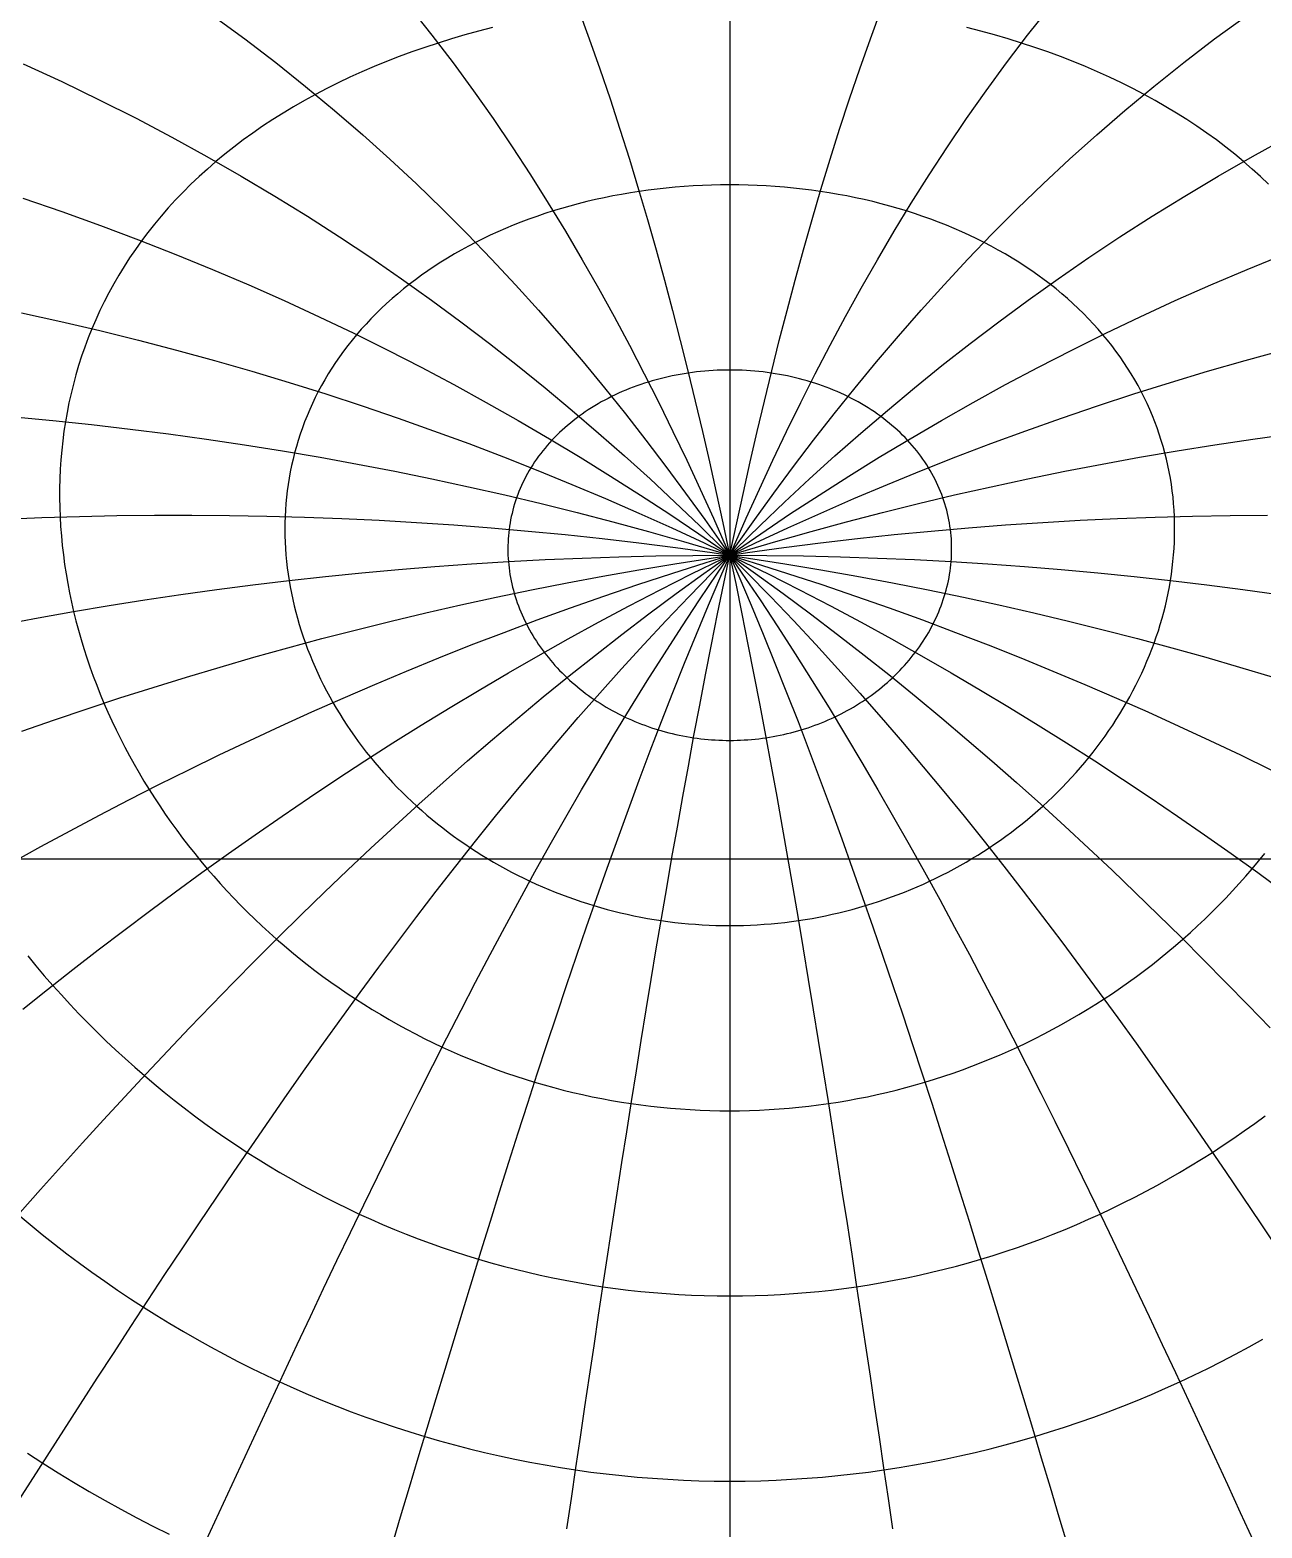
# Model space of a CAD drawing. Header units: millimetres. Extents: x -267 to 267, y -134 to 134.
# Drawn here: x -33.6 to 25.6, y 2.7 to 74.7 of the extents above; entities that cross this region are included whole.
import ezdxf

# ---------------------------------------------------------------- set-up
doc = ezdxf.new("R2010")
doc.units = ezdxf.units.MM
doc.layers.add('ENGRAVE', color=7, linetype='Continuous')

msp = doc.modelspace()

# ---------------------------------------------------------------- linework, layer by layer
at = {"layer": 'ENGRAVE'}
for points in [[(-16.2401, 1.807), (-15.8158, 3.2286), (-15.391, 4.6501), (-14.9654, 6.0715), (-14.5387, 7.4928), (-14.1108, 8.9139), (-13.6814, 10.3347), (-13.2502, 11.7553), (-12.817, 13.1756), (-12.3816, 14.5955), (-11.9436, 16.0151), (-11.5028, 17.4343), (-11.059, 18.853), (-10.6117, 20.2712), (-10.1609, 21.6888), (-9.7061, 23.1059), (-9.2471, 24.5223), (-8.7835, 25.9381), (-8.315, 27.3531), (-7.8413, 28.7673), (-7.362, 30.1807), (-6.8767, 31.5932), (-6.3852, 33.0047), (-5.8869, 34.4153), (-5.3815, 35.8247), (-4.8685, 37.2331), (-4.3475, 38.6402), (-3.818, 40.046), (-3.2794, 41.4505), (-2.7314, 42.8536), (-2.1733, 44.2551), (-1.6046, 45.655), (-1.0246, 47.0532), (-0.4327, 48.4496), (0.1718, 49.8441), (0.7896, 51.2366), (1.4215, 52.6269), (2.0683, 54.0149), (2.7308, 55.4006), (3.4101, 56.7837), (4.1069, 58.164), (4.8225, 59.5415), (5.5579, 60.916), (6.3142, 62.2872), (7.0928, 63.655), (7.8951, 65.0191), (8.7224, 66.3793), (9.5763, 67.7353), (10.4585, 69.0869), (11.3708, 70.4338), (12.3152, 71.7757), (13.2936, 73.1121), (14.3084, 74.4428), (15.3619, 75.7672)], [(-15.3619, 75.7672), (-14.3084, 74.4428), (-13.2936, 73.1121), (-12.3152, 71.7757), (-11.3708, 70.4338), (-10.4585, 69.0869), (-9.5763, 67.7353), (-8.7224, 66.3793), (-7.8951, 65.0191), (-7.0928, 63.655), (-6.3142, 62.2872), (-5.5579, 60.916), (-4.8225, 59.5415), (-4.1069, 58.164), (-3.4101, 56.7837), (-2.7308, 55.4006), (-2.0683, 54.0149), (-1.4215, 52.6269), (-0.7896, 51.2366), (-0.1718, 49.8441), (0.4327, 48.4496), (1.0246, 47.0532), (1.6046, 45.655), (2.1733, 44.2551), (2.7314, 42.8536), (3.2794, 41.4505), (3.818, 40.046), (4.3475, 38.6402), (4.8685, 37.2331), (5.3815, 35.8247), (5.8869, 34.4153), (6.3852, 33.0047), (6.8767, 31.5932), (7.362, 30.1807), (7.8413, 28.7673), (8.315, 27.3531), (8.7835, 25.9381), (9.2471, 24.5223), (9.7061, 23.1059), (10.1609, 21.6888), (10.6117, 20.2712), (11.059, 18.853), (11.5028, 17.4343), (11.9436, 16.0151), (12.3816, 14.5955), (12.817, 13.1756), (13.2502, 11.7553), (13.6814, 10.3347), (14.1108, 8.9139), (14.5387, 7.4928), (14.9654, 6.0715), (15.391, 4.6501), (15.8158, 3.2286), (16.2401, 1.807)], [(-7.8216, 2.65), (-7.606, 4.1178), (-7.3901, 5.5856), (-7.1736, 7.0533), (-6.9566, 8.521), (-6.7388, 9.9887), (-6.5201, 11.4562), (-6.3004, 12.9237), (-6.0795, 14.3912), (-5.8573, 15.8585), (-5.6336, 17.3257), (-5.4084, 18.7928), (-5.1814, 20.2598), (-4.9524, 21.7266), (-4.7214, 23.1933), (-4.4882, 24.6598), (-4.2526, 26.1261), (-4.0143, 27.5923), (-3.7733, 29.0582), (-3.5293, 30.5239), (-3.2821, 31.9894), (-3.0315, 33.4547), (-2.7773, 34.9196), (-2.5193, 36.3843), (-2.2572, 37.8487), (-1.9907, 39.3128), (-1.7196, 40.7765), (-1.4436, 42.2399), (-1.1624, 43.7029), (-0.8757, 45.1655), (-0.5831, 46.6276), (-0.2844, 48.0893), (0.021, 49.5505), (0.3334, 51.0112), (0.6532, 52.4714), (0.9809, 53.9309), (1.317, 55.3899), (1.6621, 56.8482), (2.0166, 58.3058), (2.3812, 59.7626), (2.7565, 61.2186), (3.1433, 62.6739), (3.5423, 64.1281), (3.9544, 65.5815), (4.3803, 67.0338), (4.8212, 68.485), (5.2781, 69.935), (5.752, 71.3837), (6.2443, 72.8311), (6.7564, 74.277), (7.2896, 75.7213)], [(-7.2896, 75.7213), (-6.7564, 74.277), (-6.2443, 72.8311), (-5.752, 71.3837), (-5.2781, 69.935), (-4.8212, 68.485), (-4.3803, 67.0338), (-3.9544, 65.5815), (-3.5423, 64.1281), (-3.1433, 62.6739), (-2.7565, 61.2186), (-2.3812, 59.7626), (-2.0166, 58.3058), (-1.6621, 56.8482), (-1.317, 55.3899), (-0.9809, 53.9309), (-0.6532, 52.4714), (-0.3334, 51.0112), (-0.021, 49.5505), (0.2844, 48.0893), (0.5831, 46.6276), (0.8757, 45.1655), (1.1624, 43.7029), (1.4436, 42.2399), (1.7196, 40.7765), (1.9907, 39.3128), (2.2572, 37.8487), (2.5193, 36.3843), (2.7773, 34.9196), (3.0315, 33.4547), (3.2821, 31.9894), (3.5293, 30.5239), (3.7733, 29.0582), (4.0143, 27.5923), (4.2526, 26.1261), (4.4882, 24.6598), (4.7214, 23.1933), (4.9524, 21.7266), (5.1814, 20.2598), (5.4084, 18.7928), (5.6336, 17.3257), (5.8573, 15.8585), (6.0795, 14.3912), (6.3004, 12.9237), (6.5201, 11.4562), (6.7388, 9.9887), (6.9566, 8.521), (7.1736, 7.0533), (7.3901, 5.5856), (7.606, 4.1178), (7.8216, 2.65)], [(0, 75.66), (0, 74.1765), (0, 72.693), (0, 71.2094), (0, 69.7259), (0, 68.2424), (0, 66.7588), (0, 65.2753), (0, 63.7918), (0, 62.3083), (0, 60.8247), (0, 59.3412), (0, 57.8577), (0, 56.3741), (0, 54.8906), (0, 53.4071), (0, 51.9235), (0, 50.44), (0, 48.9565), (0, 47.473), (0, 45.9894), (0, 44.5059), (0, 43.0224), (0, 41.5388), (0, 40.0553), (0, 38.5718), (0, 37.0882), (0, 35.6047), (0, 34.1212), (0, 32.6377), (0, 31.1541), (0, 29.6706), (0, 28.1871), (0, 26.7035), (0, 25.22), (0, 23.7365), (0, 22.2529), (0, 20.7694), (0, 19.2859), (0, 17.8024), (0, 16.3188), (0, 14.8353), (0, 13.3518), (0, 11.8682), (0, 10.3847), (0, 8.9012), (0, 7.4176), (0, 5.9341), (0, 4.4506), (0, 2.9671), (0, 1.4835)], [(-25.1527, 2.0886), (-24.5323, 3.4363), (-23.9111, 4.7839), (-23.2888, 6.1312), (-22.6651, 7.4781), (-22.0396, 8.8247), (-21.412, 10.1708), (-20.7821, 11.5163), (-20.1494, 12.8612), (-19.5137, 14.2054), (-18.8746, 15.5489), (-18.2317, 16.8914), (-17.5847, 18.233), (-16.9333, 19.5736), (-16.277, 20.913), (-15.6155, 22.2513), (-14.9484, 23.5882), (-14.2753, 24.9238), (-13.5958, 26.2579), (-12.9095, 27.5904), (-12.2158, 28.9211), (-11.5145, 30.2501), (-10.805, 31.5772), (-10.0867, 32.9023), (-9.3593, 34.2252), (-8.6222, 35.5458), (-7.8749, 36.864), (-7.1168, 38.1797), (-6.3472, 39.4927), (-5.5657, 40.8028), (-4.7716, 42.11), (-3.9641, 43.414), (-3.1427, 44.7147), (-2.3065, 46.0119), (-1.4549, 47.3054), (-0.587, 48.595), (0.2979, 49.8804), (1.2008, 51.1616), (2.1226, 52.4381), (3.0641, 53.7099), (4.0265, 54.9765), (5.0107, 56.2378), (6.0179, 57.4935), (7.0493, 58.7432), (8.1059, 59.9866), (9.1892, 61.2233), (10.3004, 62.453), (11.4409, 63.6753), (12.6123, 64.8898), (13.816, 66.096), (15.0537, 67.2934), (16.3271, 68.4815), (17.6379, 69.6599), (18.9881, 70.8278), (20.3795, 71.9847), (21.8143, 73.13), (23.2944, 74.263), (24.8222, 75.3828)], [(-24.8222, 75.3828), (-23.2944, 74.263), (-21.8143, 73.13), (-20.3795, 71.9847), (-18.9881, 70.8278), (-17.6379, 69.6599), (-16.3271, 68.4815), (-15.0537, 67.2934), (-13.816, 66.096), (-12.6123, 64.8898), (-11.4409, 63.6753), (-10.3004, 62.453), (-9.1892, 61.2233), (-8.1059, 59.9866), (-7.0493, 58.7432), (-6.0179, 57.4935), (-5.0107, 56.2378), (-4.0265, 54.9765), (-3.0641, 53.7099), (-2.1226, 52.4381), (-1.2008, 51.1616), (-0.2979, 49.8804), (0.587, 48.595), (1.4549, 47.3054), (2.3065, 46.0119), (3.1427, 44.7147), (3.9641, 43.414), (4.7716, 42.11), (5.5657, 40.8028), (6.3472, 39.4927), (7.1168, 38.1797), (7.8749, 36.864), (8.6222, 35.5458), (9.3593, 34.2252), (10.0867, 32.9023), (10.805, 31.5772), (11.5145, 30.2501), (12.2158, 28.9211), (12.9095, 27.5904), (13.5958, 26.2579), (14.2753, 24.9238), (14.9484, 23.5882), (15.6155, 22.2513), (16.277, 20.913), (16.9333, 19.5736), (17.5847, 18.233), (18.2317, 16.8914), (18.8746, 15.5489), (19.5137, 14.2054), (20.1494, 12.8612), (20.7821, 11.5163), (21.412, 10.1708), (22.0396, 8.8247), (22.6651, 7.4781), (23.2888, 6.1312), (23.9111, 4.7839), (24.5323, 3.4363), (25.1527, 2.0886)], [(-11.3984, 74.8072), (-12.0655, 74.6366), (-12.7248, 74.4565), (-13.3758, 74.2669), (-14.0183, 74.0681), (-14.652, 73.86), (-15.2764, 73.6429), (-15.8914, 73.4169), (-16.4966, 73.1822), (-17.0918, 72.9389), (-17.6767, 72.6871), (-18.2511, 72.4271), (-18.8149, 72.159), (-19.3677, 71.8829), (-19.9095, 71.5991), (-20.44, 71.3076), (-20.9592, 71.0088), (-21.4668, 70.7026), (-21.9628, 70.3894), (-22.447, 70.0693), (-22.9194, 69.7424), (-23.3798, 69.409), (-23.8283, 69.0692), (-24.2647, 68.7232), (-24.689, 68.3712), (-25.1012, 68.0133), (-25.5013, 67.6498), (-25.8892, 67.2807), (-26.2649, 66.9064), (-26.6285, 66.5269), (-26.98, 66.1425), (-27.3193, 65.7533), (-27.6465, 65.3595), (-27.9617, 64.9612), (-28.265, 64.5587), (-28.5562, 64.152), (-28.8356, 63.7415), (-29.1031, 63.3272), (-29.3589, 62.9093), (-29.603, 62.4879), (-29.8355, 62.0633), (-30.0565, 61.6356), (-30.266, 61.205), (-30.4641, 60.7715), (-30.651, 60.3355), (-30.8267, 59.8969), (-30.9914, 59.4561), (-31.145, 59.013), (-31.2878, 58.568), (-31.4198, 58.1211), (-31.5411, 57.6724), (-31.6519, 57.2222), (-31.7521, 56.7706), (-31.8421, 56.3176), (-31.9217, 55.8635), (-31.9912, 55.4084), (-32.0507, 54.9525), (-32.1003, 54.4958), (-32.14, 54.0384), (-32.17, 53.5806), (-32.1904, 53.1225), (-32.2013, 52.6642), (-32.2028, 52.2057), (-32.195, 51.7473), (-32.1781, 51.2891), (-32.152, 50.8312), (-32.117, 50.3737), (-32.0731, 49.9167), (-32.0205, 49.4604), (-31.9592, 49.0048), (-31.8894, 48.5502), (-31.8111, 48.0965), (-31.7244, 47.644), (-31.6295, 47.1927), (-31.5264, 46.7427), (-31.4153, 46.2942), (-31.2963, 45.8473), (-31.1694, 45.402), (-31.0347, 44.9585), (-30.8923, 44.5169), (-30.7424, 44.0773), (-30.585, 43.6398), (-30.4202, 43.2045), (-30.2482, 42.7715), (-30.0689, 42.3409), (-29.8825, 41.9127), (-29.6891, 41.4872), (-29.4888, 41.0644), (-29.2816, 40.6444), (-29.0677, 40.2273), (-28.8471, 39.8131), (-28.62, 39.4021), (-28.3863, 38.9942), (-28.1463, 38.5895), (-27.8999, 38.1883), (-27.6473, 37.7904), (-27.3886, 37.3961), (-27.1238, 37.0054), (-26.853, 36.6185), (-26.5763, 36.2353), (-26.2938, 35.856), (-26.0056, 35.4807), (-25.7117, 35.1094), (-25.4123, 34.7422), (-25.1074, 34.3793), (-24.7971, 34.0206), (-24.4815, 33.6663), (-24.1606, 33.3165), (-23.8346, 32.9712), (-23.5036, 32.6305), (-23.1675, 32.2944), (-22.8265, 31.9632), (-22.4808, 31.6367), (-22.1303, 31.3152), (-21.7751, 30.9986), (-21.4154, 30.6871), (-21.0511, 30.3807), (-20.6825, 30.0794), (-20.3095, 29.7834), (-19.9323, 29.4928), (-19.551, 29.2075), (-19.1656, 28.9276), (-18.7762, 28.6533), (-18.3829, 28.3845), (-17.9858, 28.1213), (-17.5849, 27.8639), (-17.1804, 27.6122), (-16.7724, 27.3662), (-16.3609, 27.1262), (-15.946, 26.892), (-15.5278, 26.6639), (-15.1064, 26.4417), (-14.6818, 26.2256), (-14.2543, 26.0157), (-13.8238, 25.8119), (-13.3904, 25.6143), (-12.9543, 25.423), (-12.5156, 25.238), (-12.0742, 25.0593), (-11.6303, 24.8871), (-11.1841, 24.7212), (-10.7356, 24.5618), (-10.2848, 24.409), (-9.8319, 24.2626), (-9.377, 24.1229), (-8.9201, 23.9897), (-8.4615, 23.8632), (-8.001, 23.7434), (-7.539, 23.6302), (-7.0753, 23.5238), (-6.6103, 23.4241), (-6.1438, 23.3312), (-5.6761, 23.2451), (-5.2072, 23.1658), (-4.7372, 23.0934), (-4.2663, 23.0277), (-3.7945, 22.969), (-3.3219, 22.9171), (-2.8486, 22.8721), (-2.3747, 22.8341), (-1.9004, 22.8029), (-1.4256, 22.7786), (-0.9506, 22.7613), (-0.4753, 22.7509), (0, 22.7475), (0.4753, 22.7509), (0.9506, 22.7613), (1.4256, 22.7786), (1.9004, 22.8029), (2.3747, 22.8341), (2.8486, 22.8721), (3.3219, 22.9171), (3.7945, 22.969), (4.2663, 23.0277), (4.7372, 23.0934), (5.2072, 23.1658), (5.6761, 23.2451), (6.1438, 23.3312), (6.6103, 23.4241), (7.0753, 23.5238), (7.539, 23.6302), (8.001, 23.7434), (8.4615, 23.8632), (8.9201, 23.9897), (9.377, 24.1229), (9.8319, 24.2626), (10.2848, 24.409), (10.7356, 24.5618), (11.1841, 24.7212), (11.6303, 24.8871), (12.0742, 25.0593), (12.5156, 25.238), (12.9543, 25.423), (13.3904, 25.6143), (13.8238, 25.8119), (14.2543, 26.0157), (14.6818, 26.2256), (15.1064, 26.4417), (15.5278, 26.6639), (15.946, 26.892), (16.3609, 27.1262), (16.7724, 27.3662), (17.1804, 27.6122), (17.5849, 27.8639), (17.9858, 28.1213), (18.3829, 28.3845), (18.7762, 28.6533), (19.1656, 28.9276), (19.551, 29.2075), (19.9323, 29.4928), (20.3095, 29.7834), (20.6825, 30.0794), (21.0511, 30.3807), (21.4154, 30.6871), (21.7751, 30.9986), (22.1303, 31.3152), (22.4808, 31.6367), (22.8265, 31.9632), (23.1675, 32.2944), (23.5036, 32.6305), (23.8346, 32.9712), (24.1606, 33.3165), (24.4815, 33.6663), (24.7971, 34.0206), (25.1074, 34.3793), (25.4123, 34.7422), (25.7117, 35.1094)], [(25.8892, 67.2807), (25.5013, 67.6498), (25.1012, 68.0133), (24.689, 68.3712), (24.2647, 68.7232), (23.8283, 69.0692), (23.3798, 69.409), (22.9194, 69.7424), (22.447, 70.0693), (21.9628, 70.3894), (21.4668, 70.7026), (20.9592, 71.0088), (20.44, 71.3076), (19.9095, 71.5991), (19.3677, 71.8829), (18.8149, 72.159), (18.2511, 72.4271), (17.6767, 72.6871), (17.0918, 72.9389), (16.4966, 73.1822), (15.8914, 73.4169), (15.2764, 73.6429), (14.652, 73.86), (14.0183, 74.0681), (13.3758, 74.2669), (12.7248, 74.4565), (12.0655, 74.6366), (11.3984, 74.8072)], [(-33.9502, 73.067), (-32.1016, 72.2138), (-30.2953, 71.341), (-28.5302, 70.4497), (-26.8054, 69.5404), (-25.12, 68.6141), (-23.4728, 67.6715), (-21.8628, 66.7133), (-20.289, 65.7402), (-18.7502, 64.7529), (-17.2453, 63.7519), (-15.7733, 62.738), (-14.3332, 61.7116), (-12.9237, 60.6734), (-11.5439, 59.6238), (-10.1928, 58.5635), (-8.8692, 57.4928), (-7.5723, 56.4122), (-6.301, 55.3223), (-5.0544, 54.2233), (-3.8316, 53.1158), (-2.6316, 52.0001), (-1.4536, 50.8766), (-0.2968, 49.7456), (0.8398, 48.6075), (1.9569, 47.4625), (3.0553, 46.3111), (4.1358, 45.1535), (5.1991, 43.99), (6.2459, 42.8209), (7.2769, 41.6464), (8.2928, 40.4668), (9.2942, 39.2823), (10.2818, 38.0932), (11.2562, 36.8996), (12.2179, 35.7019), (13.1676, 34.5001), (14.1058, 33.2946), (15.0331, 32.0854), (15.9499, 30.8728), (16.8569, 29.6569), (17.7544, 28.438), (18.643, 27.2162), (19.5232, 25.9916), (20.3954, 24.7644), (21.2601, 23.5348), (22.1177, 22.3029), (22.9686, 21.0688), (23.8133, 19.8328), (24.6522, 18.5948), (25.4856, 17.3551), (26.314, 16.1138)], [(-34.405, 3.6389), (-33.6063, 4.8897), (-32.8062, 6.1401), (-32.0044, 7.3899), (-31.2006, 8.6391), (-30.3943, 9.8875), (-29.5852, 11.135), (-28.7731, 12.3815), (-27.9574, 13.6269), (-27.1378, 14.871), (-26.314, 16.1138), (-25.4856, 17.3551), (-24.6522, 18.5948), (-23.8133, 19.8328), (-22.9686, 21.0688), (-22.1177, 22.3029), (-21.2601, 23.5348), (-20.3954, 24.7644), (-19.5232, 25.9916), (-18.643, 27.2162), (-17.7544, 28.438), (-16.8569, 29.6569), (-15.9499, 30.8728), (-15.0331, 32.0854), (-14.1058, 33.2946), (-13.1676, 34.5001), (-12.2179, 35.7019), (-11.2562, 36.8996), (-10.2818, 38.0932), (-9.2942, 39.2823), (-8.2928, 40.4668), (-7.2769, 41.6464), (-6.2459, 42.8209), (-5.1991, 43.99), (-4.1358, 45.1535), (-3.0553, 46.3111), (-1.9569, 47.4625), (-0.8398, 48.6075), (0.2968, 49.7456), (1.4536, 50.8766), (2.6316, 52.0001), (3.8316, 53.1158), (5.0544, 54.2233), (6.301, 55.3223), (7.5723, 56.4122), (8.8692, 57.4928), (10.1928, 58.5635), (11.5439, 59.6238), (12.9237, 60.6734), (14.3332, 61.7116), (15.7733, 62.738), (17.2453, 63.7519), (18.7502, 64.7529), (20.289, 65.7402), (21.8628, 66.7133), (23.4728, 67.6715), (25.12, 68.6141), (26.8054, 69.5404)], [(21.1756, 48.235), (21.2222, 48.5409), (21.2628, 48.8475), (21.2972, 49.1546), (21.3256, 49.4621), (21.3478, 49.77), (21.3638, 50.0781), (21.3735, 50.3865), (21.3769, 50.6949), (21.374, 51.0033), (21.3646, 51.3117), (21.3488, 51.6198), (21.3265, 51.9277), (21.2976, 52.2353), (21.2621, 52.5423), (21.2201, 52.8489), (21.1713, 53.1548), (21.1159, 53.4599), (21.0537, 53.7642), (20.9847, 54.0676), (20.9089, 54.37), (20.8263, 54.6713), (20.7368, 54.9713), (20.6405, 55.27), (20.5372, 55.5673), (20.4269, 55.8631), (20.3097, 56.1573), (20.1855, 56.4498), (20.0542, 56.7404), (19.916, 57.0292), (19.7707, 57.3159), (19.6184, 57.6006), (19.459, 57.883), (19.2926, 58.1631), (19.1191, 58.4408), (18.9386, 58.716), (18.751, 58.9885), (18.5564, 59.2584), (18.3547, 59.5254), (18.1461, 59.7895), (17.9304, 60.0505), (17.7078, 60.3085), (17.4783, 60.5632), (17.2418, 60.8146), (16.9985, 61.0626), (16.7483, 61.307), (16.4914, 61.5478), (16.2277, 61.7849), (15.9573, 62.0182), (15.6803, 62.2476), (15.3967, 62.4729), (15.1066, 62.6941), (14.8101, 62.9111), (14.5073, 63.1238), (14.1982, 63.3321), (13.8829, 63.5359), (13.5615, 63.7352), (13.2341, 63.9297), (12.9008, 64.1195), (12.5617, 64.3045), (12.217, 64.4845), (11.8667, 64.6595), (11.511, 64.8295), (11.15, 64.9942), (10.7838, 65.1537), (10.4126, 65.3078), (10.0365, 65.4566), (9.6557, 65.5998), (9.2703, 65.7375), (8.8805, 65.8696), (8.4864, 65.996), (8.0882, 66.1167), (7.6862, 66.2316), (7.2804, 66.3405), (6.871, 66.4436), (6.4583, 66.5407), (6.0423, 66.6318), (5.6234, 66.7167), (5.2018, 66.7956), (4.7775, 66.8683), (4.3508, 66.9349), (3.922, 66.9952), (3.4912, 67.0492), (3.0587, 67.0969), (2.6246, 67.1384), (2.1892, 67.1735), (1.7527, 67.2022), (1.3153, 67.2246), (0.8772, 67.2406), (0.4387, 67.2502), (0, 67.2534), (-0.4387, 67.2502), (-0.8772, 67.2406), (-1.3153, 67.2246), (-1.7527, 67.2022), (-2.1892, 67.1735), (-2.6246, 67.1384), (-3.0587, 67.0969), (-3.4912, 67.0492), (-3.922, 66.9952), (-4.3508, 66.9349), (-4.7775, 66.8683), (-5.2018, 66.7956), (-5.6234, 66.7167), (-6.0423, 66.6318), (-6.4583, 66.5407), (-6.871, 66.4436), (-7.2804, 66.3405), (-7.6862, 66.2316), (-8.0882, 66.1167), (-8.4864, 65.996), (-8.8805, 65.8696), (-9.2703, 65.7375), (-9.6557, 65.5998), (-10.0365, 65.4566), (-10.4126, 65.3078), (-10.7838, 65.1537), (-11.15, 64.9942), (-11.511, 64.8295), (-11.8667, 64.6595), (-12.217, 64.4845), (-12.5617, 64.3045), (-12.9008, 64.1195), (-13.2341, 63.9297), (-13.5615, 63.7352), (-13.8829, 63.5359), (-14.1982, 63.3321), (-14.5073, 63.1238), (-14.8101, 62.9111), (-15.1066, 62.6941), (-15.3967, 62.4729), (-15.6803, 62.2476), (-15.9573, 62.0182), (-16.2277, 61.7849), (-16.4914, 61.5478), (-16.7483, 61.307), (-16.9985, 61.0626), (-17.2418, 60.8146), (-17.4783, 60.5632), (-17.7078, 60.3085), (-17.9304, 60.0505), (-18.1461, 59.7895), (-18.3547, 59.5254), (-18.5564, 59.2584), (-18.751, 58.9885), (-18.9386, 58.716), (-19.1191, 58.4408), (-19.2926, 58.1631), (-19.459, 57.883), (-19.6184, 57.6006), (-19.7707, 57.3159), (-19.916, 57.0292), (-20.0542, 56.7404), (-20.1855, 56.4498), (-20.3097, 56.1573), (-20.4269, 55.8631), (-20.5372, 55.5673), (-20.6405, 55.27), (-20.7368, 54.9713), (-20.8263, 54.6713), (-20.9089, 54.37), (-20.9847, 54.0676), (-21.0537, 53.7642), (-21.1159, 53.4599), (-21.1713, 53.1548), (-21.2201, 52.8489), (-21.2621, 52.5423), (-21.2976, 52.2353), (-21.3265, 51.9277), (-21.3488, 51.6198), (-21.3646, 51.3117), (-21.374, 51.0033), (-21.3769, 50.6949), (-21.3735, 50.3865), (-21.3638, 50.0781), (-21.3478, 49.77), (-21.3256, 49.4621), (-21.2972, 49.1546), (-21.2628, 48.8475), (-21.2222, 48.5409), (-21.1756, 48.235), (-21.1231, 47.9298), (-21.0647, 47.6253), (-21.0004, 47.3217), (-20.9303, 47.0191), (-20.8545, 46.7175), (-20.773, 46.417), (-20.6858, 46.1177), (-20.5931, 45.8197), (-20.4949, 45.523), (-20.3912, 45.2278), (-20.2821, 44.934), (-20.1677, 44.6419), (-20.048, 44.3514), (-19.923, 44.0627), (-19.7929, 43.7757), (-19.6577, 43.4906), (-19.5175, 43.2075), (-19.3722, 42.9264), (-19.2221, 42.6475), (-19.0671, 42.3706), (-18.9072, 42.0961), (-18.7427, 41.8238), (-18.5734, 41.5539), (-18.3995, 41.2864), (-18.2211, 41.0215), (-18.0382, 40.7591), (-17.8508, 40.4994), (-17.6591, 40.2423), (-17.4631, 39.9881), (-17.2628, 39.7367), (-17.0584, 39.4881), (-16.8498, 39.2425), (-16.6372, 38.9999), (-16.4206, 38.7604), (-16.2, 38.524), (-15.9756, 38.2908), (-15.7474, 38.0609), (-15.5155, 37.8342), (-15.2799, 37.6109), (-15.0408, 37.391), (-14.798, 37.1746), (-14.5518, 36.9616), (-14.3023, 36.7523), (-14.0493, 36.5465), (-13.7931, 36.3444), (-13.5337, 36.146), (-13.2712, 35.9514), (-13.0056, 35.7606), (-12.737, 35.5736), (-12.4654, 35.3905), (-12.191, 35.2114), (-11.9138, 35.0362), (-11.6339, 34.8651), (-11.3513, 34.698), (-11.0661, 34.535), (-10.7784, 34.3762), (-10.4882, 34.2215), (-10.1956, 34.0711), (-9.9008, 33.9249), (-9.6037, 33.783), (-9.3044, 33.6454), (-9.003, 33.5122), (-8.6995, 33.3834), (-8.3941, 33.2589), (-8.0868, 33.139), (-7.7777, 33.0235), (-7.4669, 32.9125), (-7.1543, 32.806), (-6.8402, 32.7041), (-6.5245, 32.6067), (-6.2073, 32.514), (-5.8888, 32.4259), (-5.5689, 32.3424), (-5.2478, 32.2636), (-4.9255, 32.1894), (-4.6021, 32.12), (-4.2777, 32.0553), (-3.9524, 31.9953), (-3.6261, 31.9401), (-3.299, 31.8896), (-2.9712, 31.8439), (-2.6428, 31.803), (-2.3137, 31.7668), (-1.9841, 31.7355), (-1.6541, 31.709), (-1.3237, 31.6873), (-0.9931, 31.6704), (-0.6622, 31.6583), (-0.3311, 31.6511), (0, 31.6486), (0.3311, 31.6511), (0.6622, 31.6583), (0.9931, 31.6704), (1.3237, 31.6873), (1.6541, 31.709), (1.9841, 31.7355), (2.3137, 31.7668), (2.6428, 31.803), (2.9712, 31.8439), (3.299, 31.8896), (3.6261, 31.9401), (3.9524, 31.9953), (4.2777, 32.0553), (4.6021, 32.12), (4.9255, 32.1894), (5.2478, 32.2636), (5.5689, 32.3424), (5.8888, 32.4259), (6.2073, 32.514), (6.5245, 32.6067), (6.8402, 32.7041), (7.1543, 32.806), (7.4669, 32.9125), (7.7777, 33.0235), (8.0868, 33.139), (8.3941, 33.2589), (8.6995, 33.3834), (9.003, 33.5122), (9.3044, 33.6454), (9.6037, 33.783), (9.9008, 33.9249), (10.1956, 34.0711), (10.4882, 34.2215), (10.7784, 34.3762), (11.0661, 34.535), (11.3513, 34.698), (11.6339, 34.8651), (11.9138, 35.0362), (12.191, 35.2114), (12.4654, 35.3905), (12.737, 35.5736), (13.0056, 35.7606), (13.2712, 35.9514), (13.5337, 36.146), (13.7931, 36.3444), (14.0493, 36.5465), (14.3023, 36.7523), (14.5518, 36.9616), (14.798, 37.1746), (15.0408, 37.391), (15.2799, 37.6109), (15.5155, 37.8342), (15.7474, 38.0609), (15.9756, 38.2908), (16.2, 38.524), (16.4206, 38.7604), (16.6372, 38.9999), (16.8498, 39.2425), (17.0584, 39.4881), (17.2628, 39.7367), (17.4631, 39.9881), (17.6591, 40.2423), (17.8508, 40.4994), (18.0382, 40.7591), (18.2211, 41.0215), (18.3995, 41.2864), (18.5734, 41.5539), (18.7427, 41.8238), (18.9072, 42.0961), (19.0671, 42.3706), (19.2221, 42.6475), (19.3722, 42.9264), (19.5175, 43.2075), (19.6577, 43.4906), (19.7929, 43.7757), (19.923, 44.0627), (20.048, 44.3514), (20.1677, 44.6419), (20.2821, 44.934), (20.3912, 45.2278), (20.4949, 45.523), (20.5931, 45.8197), (20.6858, 46.1177), (20.773, 46.417), (20.8545, 46.7175), (20.9303, 47.0191), (21.0004, 47.3217), (21.0647, 47.6253), (21.1231, 47.9298), (21.1756, 48.235)], [(-33.9654, 66.615), (-32.0869, 65.969), (-30.2367, 65.3026), (-28.4148, 64.6164), (-26.6209, 63.911), (-24.8551, 63.187), (-23.117, 62.445), (-21.4064, 61.6856), (-19.7231, 60.9094), (-18.0666, 60.117), (-16.4365, 59.3088), (-14.8325, 58.4855), (-13.254, 57.6476), (-11.7006, 56.7956), (-10.1718, 55.93), (-8.667, 55.0513), (-7.1858, 54.16), (-5.7275, 53.2566), (-4.2917, 52.3414), (-2.8776, 51.415), (-1.4849, 50.4777), (-0.1128, 49.53), (1.2391, 48.5723), (2.5715, 47.605), (3.8849, 46.6283), (5.1799, 45.6428), (6.4571, 44.6487), (7.717, 43.6465), (8.9602, 42.6363), (10.1872, 41.6185), (11.3986, 40.5935), (12.595, 39.5616), (13.7768, 38.523), (14.9445, 37.4779), (16.0988, 36.4268), (17.2401, 35.3698), (18.3688, 34.3072), (19.4855, 33.2392), (20.5907, 32.1662), (21.6849, 31.0882), (22.7684, 30.0056), (23.8418, 28.9185), (24.9055, 27.8272), (25.9599, 26.7319)], [(-34.113, 17.8481), (-33.1175, 18.9687), (-32.1161, 20.0867), (-31.1083, 21.2021), (-30.0937, 22.3145), (-29.072, 23.4239), (-28.0428, 24.5301), (-27.0055, 25.6328), (-25.9599, 26.7319), (-24.9055, 27.8272), (-23.8418, 28.9185), (-22.7684, 30.0056), (-21.6849, 31.0882), (-20.5907, 32.1662), (-19.4855, 33.2392), (-18.3688, 34.3072), (-17.2401, 35.3698), (-16.0988, 36.4268), (-14.9445, 37.4779), (-13.7768, 38.523), (-12.595, 39.5616), (-11.3986, 40.5935), (-10.1872, 41.6185), (-8.9602, 42.6363), (-7.717, 43.6465), (-6.4571, 44.6487), (-5.1799, 45.6428), (-3.8849, 46.6283), (-2.5715, 47.605), (-1.2391, 48.5723), (0.1128, 49.53), (1.4849, 50.4777), (2.8776, 51.415), (4.2917, 52.3414), (5.7275, 53.2566), (7.1858, 54.16), (8.667, 55.0513), (10.1718, 55.93), (11.7006, 56.7956), (13.254, 57.6476), (14.8325, 58.4855), (16.4365, 59.3088), (18.0666, 60.117), (19.7231, 60.9094), (21.4064, 61.6856), (23.117, 62.445), (24.8551, 63.187), (26.6209, 63.911)], [(-34.0293, 61.1017), (-32.1421, 60.6833), (-30.2712, 60.2444), (-28.4173, 59.7853), (-26.5806, 59.3065), (-24.7615, 58.8082), (-22.9604, 58.2911), (-21.1774, 57.7554), (-19.4127, 57.2017), (-17.6666, 56.6303), (-15.9391, 56.0416), (-14.2303, 55.4361), (-12.5403, 54.8142), (-10.869, 54.1764), (-9.2164, 53.523), (-7.5824, 52.8545), (-5.9669, 52.1713), (-4.3698, 51.4738), (-2.7909, 50.7624), (-1.2301, 50.0376), (0.3129, 49.2996), (1.8383, 48.549), (3.3463, 47.786), (4.8373, 47.0112), (6.3114, 46.2247), (7.7691, 45.4271), (9.2105, 44.6186), (10.636, 43.7997), (12.046, 42.9706), (13.4407, 42.1317), (14.8205, 41.2833), (16.1858, 40.4258), (17.5369, 39.5595), (18.8742, 38.6846), (20.198, 37.8015), (21.5087, 36.9105), (22.8067, 36.0118), (24.0923, 35.1058), (25.3659, 34.1927), (26.6279, 33.2728)], [(-33.976, 27.6246), (-32.7761, 28.58), (-31.5668, 29.5302), (-30.3477, 30.4748), (-29.1184, 31.4136), (-27.8786, 32.3463), (-26.6279, 33.2728), (-25.3659, 34.1927), (-24.0923, 35.1058), (-22.8067, 36.0118), (-21.5087, 36.9105), (-20.198, 37.8015), (-18.8742, 38.6846), (-17.5369, 39.5595), (-16.1858, 40.4258), (-14.8205, 41.2833), (-13.4407, 42.1317), (-12.046, 42.9706), (-10.636, 43.7997), (-9.2105, 44.6186), (-7.7691, 45.4271), (-6.3114, 46.2247), (-4.8373, 47.0112), (-3.3463, 47.786), (-1.8383, 48.549), (-0.3129, 49.2996), (1.2301, 50.0376), (2.7909, 50.7624), (4.3698, 51.4738), (5.9669, 52.1713), (7.5824, 52.8545), (9.2164, 53.523), (10.869, 54.1764), (12.5403, 54.8142), (14.2303, 55.4361), (15.9391, 56.0416), (17.6666, 56.6303), (19.4127, 57.2017), (21.1774, 57.7554), (22.9604, 58.2911), (24.7615, 58.8082), (26.5806, 59.3065)], [(10.6371, 49.1451), (10.6482, 49.2999), (10.6561, 49.4548), (10.6609, 49.6098), (10.6623, 49.7649), (10.6606, 49.92), (10.6556, 50.075), (10.6474, 50.2299), (10.6359, 50.3847), (10.6212, 50.5393), (10.6031, 50.6936), (10.5818, 50.8477), (10.5572, 51.0014), (10.5293, 51.1548), (10.4981, 51.3077), (10.4636, 51.4601), (10.4258, 51.6121), (10.3847, 51.7634), (10.3403, 51.9141), (10.2926, 52.0642), (10.2416, 52.2136), (10.1873, 52.3622), (10.1297, 52.5099), (10.0688, 52.6569), (10.0047, 52.8029), (9.9373, 52.948), (9.8666, 53.092), (9.7927, 53.235), (9.7155, 53.377), (9.6351, 53.5178), (9.5515, 53.6574), (9.4647, 53.7957), (9.3748, 53.9328), (9.2817, 54.0686), (9.1854, 54.2029), (9.0861, 54.3359), (8.9836, 54.4674), (8.8781, 54.5974), (8.7695, 54.7258), (8.6579, 54.8527), (8.5433, 54.9779), (8.4258, 55.1014), (8.3053, 55.2232), (8.1819, 55.3432), (8.0557, 55.4614), (7.9266, 55.5778), (7.7947, 55.6923), (7.6601, 55.8048), (7.5228, 55.9153), (7.3828, 56.0239), (7.2401, 56.1304), (7.0948, 56.2348), (6.947, 56.337), (6.7967, 56.4371), (6.6439, 56.535), (6.4888, 56.6307), (6.3312, 56.7241), (6.1714, 56.8152), (6.0093, 56.9039), (5.845, 56.9902), (5.6785, 57.0742), (5.5099, 57.1557), (5.3393, 57.2348), (5.1668, 57.3113), (4.9923, 57.3854), (4.8159, 57.4568), (4.6378, 57.5257), (4.4579, 57.592), (4.2764, 57.6557), (4.0932, 57.7167), (3.9085, 57.775), (3.7224, 57.8306), (3.5348, 57.8835), (3.3459, 57.9337), (3.1557, 57.9811), (2.9644, 58.0257), (2.7719, 58.0675), (2.5783, 58.1065), (2.3838, 58.1427), (2.1884, 58.176), (1.9921, 58.2065), (1.7951, 58.2341), (1.5973, 58.2588), (1.399, 58.2807), (1.2002, 58.2996), (1.0008, 58.3157), (0.8011, 58.3288), (0.6011, 58.339), (0.4009, 58.3463), (0.2005, 58.3507), (0, 58.3522), (-0.2005, 58.3507), (-0.4009, 58.3463), (-0.6011, 58.339), (-0.8011, 58.3288), (-1.0008, 58.3157), (-1.2002, 58.2996), (-1.399, 58.2807), (-1.5973, 58.2588), (-1.7951, 58.2341), (-1.9921, 58.2065), (-2.1884, 58.176), (-2.3838, 58.1427), (-2.5783, 58.1065), (-2.7719, 58.0675), (-2.9644, 58.0257), (-3.1557, 57.9811), (-3.3459, 57.9337), (-3.5348, 57.8835), (-3.7224, 57.8306), (-3.9085, 57.775), (-4.0932, 57.7167), (-4.2764, 57.6557), (-4.4579, 57.592), (-4.6378, 57.5257), (-4.8159, 57.4568), (-4.9923, 57.3854), (-5.1668, 57.3113), (-5.3393, 57.2348), (-5.5099, 57.1557), (-5.6785, 57.0742), (-5.845, 56.9902), (-6.0093, 56.9039), (-6.1714, 56.8152), (-6.3312, 56.7241), (-6.4888, 56.6307), (-6.6439, 56.535), (-6.7967, 56.4371), (-6.947, 56.337), (-7.0948, 56.2348), (-7.2401, 56.1304), (-7.3828, 56.0239), (-7.5228, 55.9153), (-7.6601, 55.8048), (-7.7947, 55.6923), (-7.9266, 55.5778), (-8.0557, 55.4614), (-8.1819, 55.3432), (-8.3053, 55.2232), (-8.4258, 55.1014), (-8.5433, 54.9779), (-8.6579, 54.8527), (-8.7695, 54.7258), (-8.8781, 54.5974), (-8.9836, 54.4674), (-9.0861, 54.3359), (-9.1854, 54.2029), (-9.2817, 54.0686), (-9.3748, 53.9328), (-9.4647, 53.7957), (-9.5515, 53.6574), (-9.6351, 53.5178), (-9.7155, 53.377), (-9.7927, 53.235), (-9.8666, 53.092), (-9.9373, 52.948), (-10.0047, 52.8029), (-10.0688, 52.6569), (-10.1297, 52.5099), (-10.1873, 52.3622), (-10.2416, 52.2136), (-10.2926, 52.0642), (-10.3403, 51.9141), (-10.3847, 51.7634), (-10.4258, 51.6121), (-10.4636, 51.4601), (-10.4981, 51.3077), (-10.5293, 51.1548), (-10.5572, 51.0014), (-10.5818, 50.8477), (-10.6031, 50.6936), (-10.6212, 50.5393), (-10.6359, 50.3847), (-10.6474, 50.2299), (-10.6556, 50.075), (-10.6606, 49.92), (-10.6623, 49.7649), (-10.6609, 49.6098), (-10.6561, 49.4548), (-10.6482, 49.2999), (-10.6371, 49.1451), (-10.6228, 48.9905), (-10.6054, 48.8361), (-10.5848, 48.682), (-10.5611, 48.5282), (-10.5342, 48.3748), (-10.5043, 48.2218), (-10.4713, 48.0693), (-10.4353, 47.9172), (-10.3962, 47.7657), (-10.3541, 47.6148), (-10.309, 47.4645), (-10.261, 47.3149), (-10.21, 47.166), (-10.1561, 47.0179), (-10.0993, 46.8705), (-10.0396, 46.724), (-9.9771, 46.5784), (-9.9118, 46.4337), (-9.8436, 46.29), (-9.7727, 46.1473), (-9.6991, 46.0056), (-9.6228, 45.8651), (-9.5438, 45.7256), (-9.4621, 45.5873), (-9.3778, 45.4502), (-9.2909, 45.3144), (-9.2015, 45.1798), (-9.1095, 45.0466), (-9.0151, 44.9147), (-8.9181, 44.7842), (-8.8188, 44.6551), (-8.717, 44.5275), (-8.6129, 44.4013), (-8.5064, 44.2767), (-8.3977, 44.1537), (-8.2867, 44.0322), (-8.1734, 43.9124), (-8.058, 43.7942), (-7.9404, 43.6777), (-7.8207, 43.563), (-7.6989, 43.45), (-7.575, 43.3388), (-7.4491, 43.2294), (-7.3213, 43.1218), (-7.1915, 43.0161), (-7.0598, 42.9123), (-6.9263, 42.8105), (-6.7909, 42.7106), (-6.6538, 42.6127), (-6.5149, 42.5167), (-6.3743, 42.4228), (-6.232, 42.331), (-6.0881, 42.2413), (-5.9426, 42.1536), (-5.7956, 42.0681), (-5.647, 41.9847), (-5.497, 41.9035), (-5.3456, 41.8245), (-5.1927, 41.7478), (-5.0386, 41.6732), (-4.8831, 41.6009), (-4.7264, 41.5309), (-4.5685, 41.4631), (-4.4093, 41.3977), (-4.2491, 41.3346), (-4.0877, 41.2739), (-3.9253, 41.2154), (-3.7619, 41.1594), (-3.5976, 41.1058), (-3.4323, 41.0545), (-3.2661, 41.0057), (-3.0991, 40.9593), (-2.9313, 40.9154), (-2.7628, 40.8738), (-2.5935, 40.8348), (-2.4236, 40.7982), (-2.2531, 40.7641), (-2.082, 40.7325), (-1.9103, 40.7034), (-1.7382, 40.6768), (-1.5657, 40.6527), (-1.3927, 40.6312), (-1.2194, 40.6121), (-1.0458, 40.5956), (-0.8719, 40.5816), (-0.6978, 40.5702), (-0.5235, 40.5613), (-0.3491, 40.5549), (-0.1746, 40.5511), (0, 40.5498), (0.1746, 40.5511), (0.3491, 40.5549), (0.5235, 40.5613), (0.6978, 40.5702), (0.8719, 40.5816), (1.0458, 40.5956), (1.2194, 40.6121), (1.3927, 40.6312), (1.5657, 40.6527), (1.7382, 40.6768), (1.9103, 40.7034), (2.082, 40.7325), (2.2531, 40.7641), (2.4236, 40.7982), (2.5935, 40.8348), (2.7628, 40.8738), (2.9313, 40.9154), (3.0991, 40.9593), (3.2661, 41.0057), (3.4323, 41.0545), (3.5976, 41.1058), (3.7619, 41.1594), (3.9253, 41.2154), (4.0877, 41.2739), (4.2491, 41.3346), (4.4093, 41.3977), (4.5685, 41.4631), (4.7264, 41.5309), (4.8831, 41.6009), (5.0386, 41.6732), (5.1927, 41.7478), (5.3456, 41.8245), (5.497, 41.9035), (5.647, 41.9847), (5.7956, 42.0681), (5.9426, 42.1536), (6.0881, 42.2413), (6.232, 42.331), (6.3743, 42.4228), (6.5149, 42.5167), (6.6538, 42.6127), (6.7909, 42.7106), (6.9263, 42.8105), (7.0598, 42.9123), (7.1915, 43.0161), (7.3213, 43.1218), (7.4491, 43.2294), (7.575, 43.3388), (7.6989, 43.45), (7.8207, 43.563), (7.9404, 43.6777), (8.058, 43.7942), (8.1734, 43.9124), (8.2867, 44.0322), (8.3977, 44.1537), (8.5064, 44.2767), (8.6129, 44.4013), (8.717, 44.5275), (8.8188, 44.6551), (8.9181, 44.7842), (9.0151, 44.9147), (9.1095, 45.0466), (9.2015, 45.1798), (9.2909, 45.3144), (9.3778, 45.4502), (9.4621, 45.5873), (9.5438, 45.7256), (9.6228, 45.8651), (9.6991, 46.0056), (9.7727, 46.1473), (9.8436, 46.29), (9.9118, 46.4337), (9.9771, 46.5784), (10.0396, 46.724), (10.0993, 46.8705), (10.1561, 47.0179), (10.21, 47.166), (10.261, 47.3149), (10.309, 47.4645), (10.3541, 47.6148), (10.3962, 47.7657), (10.4353, 47.9172), (10.4713, 48.0693), (10.5043, 48.2218), (10.5342, 48.3748), (10.5611, 48.5282), (10.5848, 48.682), (10.6054, 48.8361), (10.6228, 48.9905), (10.6371, 49.1451)], [(-34.3844, 56.0989), (-32.521, 55.9241), (-30.664, 55.7296), (-28.8137, 55.5155), (-26.9709, 55.282), (-25.1362, 55.0294), (-23.3099, 54.7579), (-21.4927, 54.4675), (-19.685, 54.1587), (-17.8873, 53.8316), (-16.1, 53.4864), (-14.3235, 53.1235), (-12.5582, 52.7431), (-10.8044, 52.3454), (-9.0624, 51.9308), (-7.3325, 51.4995), (-5.615, 51.0518), (-3.91, 50.5881), (-2.2178, 50.1087), (-0.5385, 49.6138), (1.1277, 49.1037), (2.7808, 48.5788), (4.4206, 48.0395), (6.047, 47.4859), (7.6602, 46.9184), (9.2599, 46.3374), (10.8463, 45.7432), (12.4194, 45.136), (13.9792, 44.5162), (15.5258, 43.8842), (17.0593, 43.2401), (18.5797, 42.5844), (20.0873, 41.9174), (21.582, 41.2392), (23.0642, 40.5504), (24.5339, 39.851), (25.9913, 39.1415)], [(-34.4887, 34.6874), (-33.1009, 35.4518), (-31.7019, 36.2078), (-30.2917, 36.955), (-28.87, 37.6933), (-27.4366, 38.4222), (-25.9913, 39.1415), (-24.5339, 39.851), (-23.0642, 40.5504), (-21.582, 41.2392), (-20.0873, 41.9174), (-18.5797, 42.5844), (-17.0593, 43.2401), (-15.5258, 43.8842), (-13.9792, 44.5162), (-12.4194, 45.136), (-10.8463, 45.7432), (-9.2599, 46.3374), (-7.6602, 46.9184), (-6.047, 47.4859), (-4.4206, 48.0395), (-2.7808, 48.5788), (-1.1277, 49.1037), (0.5385, 49.6138), (2.2178, 50.1087), (3.91, 50.5881), (5.615, 51.0518), (7.3325, 51.4995), (9.0624, 51.9308), (10.8044, 52.3454), (12.5582, 52.7431), (14.3235, 53.1235), (16.1, 53.4864), (17.8873, 53.8316), (19.685, 54.1587), (21.4927, 54.4675), (23.3099, 54.7579), (25.1362, 55.0294), (26.9709, 55.282)], [(-34.8485, 51.1844), (-33.0501, 51.2593), (-31.2497, 51.3163), (-29.448, 51.3555), (-27.6453, 51.3769), (-25.8423, 51.3804), (-24.0395, 51.366), (-22.2373, 51.3337), (-20.4363, 51.2836), (-18.6371, 51.2157), (-16.8401, 51.13), (-15.0458, 51.0266), (-13.2548, 50.9056), (-11.4675, 50.767), (-9.6845, 50.611), (-7.906, 50.4377), (-6.1328, 50.2472), (-4.365, 50.0396), (-2.6033, 49.8151), (-0.848, 49.5739), (0.9006, 49.316), (2.6419, 49.0417), (4.3758, 48.7512), (6.1018, 48.4446), (7.8197, 48.1222), (9.5291, 47.7841), (11.2297, 47.4306), (12.9214, 47.062), (14.6038, 46.6783), (16.2768, 46.2799), (17.9402, 45.867), (19.5937, 45.4398), (21.2372, 44.9986), (22.8707, 44.5436), (24.4939, 44.0752), (26.1068, 43.5934)], [(-34.0144, 40.995), (-32.4539, 41.5391), (-30.8829, 42.0713), (-29.3014, 42.5912), (-27.7093, 43.0987), (-26.1068, 43.5934), (-24.4939, 44.0752), (-22.8707, 44.5436), (-21.2372, 44.9986), (-19.5937, 45.4398), (-17.9402, 45.867), (-16.2768, 46.2799), (-14.6038, 46.6783), (-12.9214, 47.062), (-11.2297, 47.4306), (-9.5291, 47.7841), (-7.8197, 48.1222), (-6.1018, 48.4446), (-4.3758, 48.7512), (-2.6419, 49.0417), (-0.9006, 49.316), (0.848, 49.5739), (2.6033, 49.8151), (4.365, 50.0396), (6.1328, 50.2472), (7.906, 50.4377), (9.6845, 50.611), (11.4675, 50.767), (13.2548, 50.9056), (15.0458, 51.0266), (16.8401, 51.13), (18.6371, 51.2157), (20.4363, 51.2836), (22.2373, 51.3337), (24.0395, 51.366), (25.8423, 51.3804)], [(-34.922, 46.1215), (-33.228, 46.4396), (-31.5264, 46.7427), (-29.8177, 47.0305), (-28.1019, 47.3029), (-26.3795, 47.5597), (-24.6507, 47.8008), (-22.916, 48.0259), (-21.1756, 48.235), (-19.43, 48.4279), (-17.6795, 48.6044), (-15.9246, 48.7645), (-14.1656, 48.9081), (-12.4029, 49.035), (-10.6371, 49.1451), (-8.8685, 49.2384), (-7.0976, 49.3149), (-5.3248, 49.3744), (-3.5507, 49.4169), (-1.7756, 49.4425), (0, 49.451), (1.7756, 49.4425), (3.5507, 49.4169), (5.3248, 49.3744), (7.0976, 49.3149), (8.8685, 49.2384), (10.6371, 49.1451), (12.4029, 49.035), (14.1656, 48.9081), (15.9246, 48.7645), (17.6795, 48.6044), (19.43, 48.4279), (21.1756, 48.235), (22.916, 48.0259), (24.6507, 47.8008), (26.3795, 47.5597)], [(-34.1212, 34.863), (-32.6377, 34.863), (-31.1541, 34.863), (-29.6706, 34.863), (-28.1871, 34.863), (-26.7035, 34.863), (-25.22, 34.863), (-23.7365, 34.863), (-22.2529, 34.863), (-20.7694, 34.863), (-19.2859, 34.863), (-17.8024, 34.863), (-16.3188, 34.863), (-14.8353, 34.863), (-13.3518, 34.863), (-11.8682, 34.863), (-10.3847, 34.863), (-8.9012, 34.863), (-7.4176, 34.863), (-5.9341, 34.863), (-4.4506, 34.863), (-2.9671, 34.863), (-1.4835, 34.863), (0, 34.863), (1.4835, 34.863), (2.9671, 34.863), (4.4506, 34.863), (5.9341, 34.863), (7.4176, 34.863), (8.9012, 34.863), (10.3847, 34.863), (11.8682, 34.863), (13.3518, 34.863), (14.8353, 34.863), (16.3188, 34.863), (17.8024, 34.863), (19.2859, 34.863), (20.7694, 34.863), (22.2529, 34.863), (23.7365, 34.863), (25.22, 34.863), (26.7035, 34.863)], [(-33.7332, 30.1872), (-33.3387, 29.7107), (-32.9378, 29.2397), (-32.5305, 28.774), (-32.117, 28.314), (-31.6973, 27.8595), (-31.2716, 27.4109), (-30.8398, 26.968), (-30.4022, 26.5311), (-29.9587, 26.1002), (-29.5095, 25.6754), (-29.0547, 25.2568), (-28.5943, 24.8444), (-28.1284, 24.4385), (-27.6571, 24.039), (-27.1806, 23.6461), (-26.6988, 23.2598), (-26.2119, 22.8802), (-25.72, 22.5074), (-25.2232, 22.1415), (-24.7215, 21.7826), (-24.2151, 21.4307), (-23.704, 21.0859), (-23.1883, 20.7484), (-22.6682, 20.4181), (-22.1436, 20.0951), (-21.6148, 19.7796), (-21.0819, 19.4715), (-20.5448, 19.171), (-20.0037, 18.8782), (-19.4588, 18.593), (-18.91, 18.3157), (-18.3576, 18.0461), (-17.8015, 17.7845), (-17.242, 17.5308), (-16.6792, 17.2851), (-16.113, 17.0475), (-15.5437, 16.818), (-14.9713, 16.5967), (-14.396, 16.3836), (-13.8178, 16.1789), (-13.2369, 15.9824), (-12.6534, 15.7944), (-12.0674, 15.6148), (-11.479, 15.4436), (-10.8883, 15.281), (-10.2954, 15.127), (-9.7005, 14.9815), (-9.1037, 14.8447), (-8.505, 14.7165), (-7.9046, 14.5971), (-7.3027, 14.4864), (-6.6993, 14.3844), (-6.0946, 14.2912), (-5.4886, 14.2068), (-4.8815, 14.1312), (-4.2735, 14.0645), (-3.6646, 14.0067), (-3.0549, 13.9577), (-2.4447, 13.9176), (-1.834, 13.8864), (-1.2228, 13.8641), (-0.6115, 13.8507), (0, 13.8463), (0.6115, 13.8507), (1.2228, 13.8641), (1.834, 13.8864), (2.4447, 13.9176), (3.0549, 13.9577), (3.6646, 14.0067), (4.2735, 14.0645), (4.8815, 14.1312), (5.4886, 14.2068), (6.0946, 14.2912), (6.6993, 14.3844), (7.3027, 14.4864), (7.9046, 14.5971), (8.505, 14.7165), (9.1037, 14.8447), (9.7005, 14.9815), (10.2954, 15.127), (10.8883, 15.281), (11.479, 15.4436), (12.0674, 15.6148), (12.6534, 15.7944), (13.2369, 15.9824), (13.8178, 16.1789), (14.396, 16.3836), (14.9713, 16.5967), (15.5437, 16.818), (16.113, 17.0475), (16.6792, 17.2851), (17.242, 17.5308), (17.8015, 17.7845), (18.3576, 18.0461), (18.91, 18.3157), (19.4588, 18.593), (20.0037, 18.8782), (20.5448, 19.171), (21.0819, 19.4715), (21.6148, 19.7796), (22.1436, 20.0951), (22.6682, 20.4181), (23.1883, 20.7484), (23.704, 21.0859), (24.2151, 21.4307), (24.7215, 21.7826), (25.2232, 22.1415), (25.72, 22.5074)], [(-34.1952, 17.7551), (-33.6188, 17.2737), (-33.0362, 16.8001), (-32.4478, 16.3343), (-31.8534, 15.8766), (-31.2533, 15.427), (-30.6476, 14.9856), (-30.0362, 14.5525), (-29.4193, 14.1277), (-28.797, 13.7115), (-28.1693, 13.3039), (-27.5365, 12.905), (-26.8985, 12.5148), (-26.2555, 12.1336), (-25.6075, 11.7613), (-24.9548, 11.398), (-24.2973, 11.0439), (-23.6351, 10.6991), (-22.9685, 10.3635), (-22.2975, 10.0374), (-21.6222, 9.7207), (-20.9427, 9.4136), (-20.2591, 9.1161), (-19.5716, 8.8283), (-18.8803, 8.5504), (-18.1853, 8.2823), (-17.4867, 8.0241), (-16.7847, 7.7759), (-16.0793, 7.5378), (-15.3708, 7.3098), (-14.6592, 7.0919), (-13.9446, 6.8844), (-13.2273, 6.6871), (-12.5073, 6.5002), (-11.7848, 6.3237), (-11.0599, 6.1576), (-10.3328, 6.002), (-9.6036, 5.857), (-8.8724, 5.7226), (-8.1394, 5.5987), (-7.4048, 5.4856), (-6.6687, 5.3831), (-5.9311, 5.2913), (-5.1924, 5.2102), (-4.4526, 5.14), (-3.7119, 5.0805), (-2.9705, 5.0317), (-2.2284, 4.9938), (-1.4858, 4.9668), (-0.743, 4.9505), (0, 4.9451), (0.743, 4.9505), (1.4858, 4.9668), (2.2284, 4.9938), (2.9705, 5.0317), (3.7119, 5.0805), (4.4526, 5.14), (5.1924, 5.2102), (5.9311, 5.2913), (6.6687, 5.3831), (7.4048, 5.4856), (8.1394, 5.5987), (8.8724, 5.7226), (9.6036, 5.857), (10.3328, 6.002), (11.0599, 6.1576), (11.7848, 6.3237), (12.5073, 6.5002), (13.2273, 6.6871), (13.9446, 6.8844), (14.6592, 7.0919), (15.3708, 7.3098), (16.0793, 7.5378), (16.7847, 7.7759), (17.4867, 8.0241), (18.1853, 8.2823), (18.8803, 8.5504), (19.5716, 8.8283), (20.2591, 9.1161), (20.9427, 9.4136), (21.6222, 9.7207), (22.2975, 10.0374), (22.9685, 10.3635), (23.6351, 10.6991), (24.2973, 11.0439), (24.9548, 11.398), (25.6075, 11.7613)], [(-33.7475, 6.2901), (-33.0139, 5.8158), (-32.2743, 5.3514), (-31.5287, 4.897), (-30.7771, 4.4528), (-30.0198, 4.0189), (-29.2568, 3.5955), (-28.4882, 3.1825), (-27.7141, 2.7801), (-26.9346, 2.3885)]]:
    msp.add_lwpolyline(points, dxfattribs=at)

doc.saveas('drawing.dxf')
